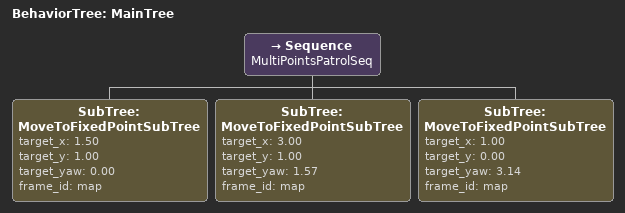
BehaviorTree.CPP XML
<?xml version="1.0"?>
<root BTCPP_format="4" main_tree_to_execute="MainTree">

  <include path="move_to_fixed_point_subnode.xml"/>

  <BehaviorTree ID="MainTree">
    <Sequence name="MultiPointsPatrolSeq">

      <!-- ====== 目标固定点 1 ====== -->
      <SubTree ID="MoveToFixedPointSubTree"
               target_x="1.50"
               target_y="1.00"
               target_yaw="0.00"
               frame_id="map"/>

      <!-- ====== 目标固定点 2 ====== -->
      <SubTree ID="MoveToFixedPointSubTree"
               target_x="3.00"
               target_y="1.00"
               target_yaw="1.57"
               frame_id="map"/>

      <!-- ====== 目标固定点 3 ====== -->
      <SubTree ID="MoveToFixedPointSubTree"
               target_x="1.00"
               target_y="0.00"
               target_yaw="3.14"
               frame_id="map"/>

    </Sequence>
  </BehaviorTree>

</root>
